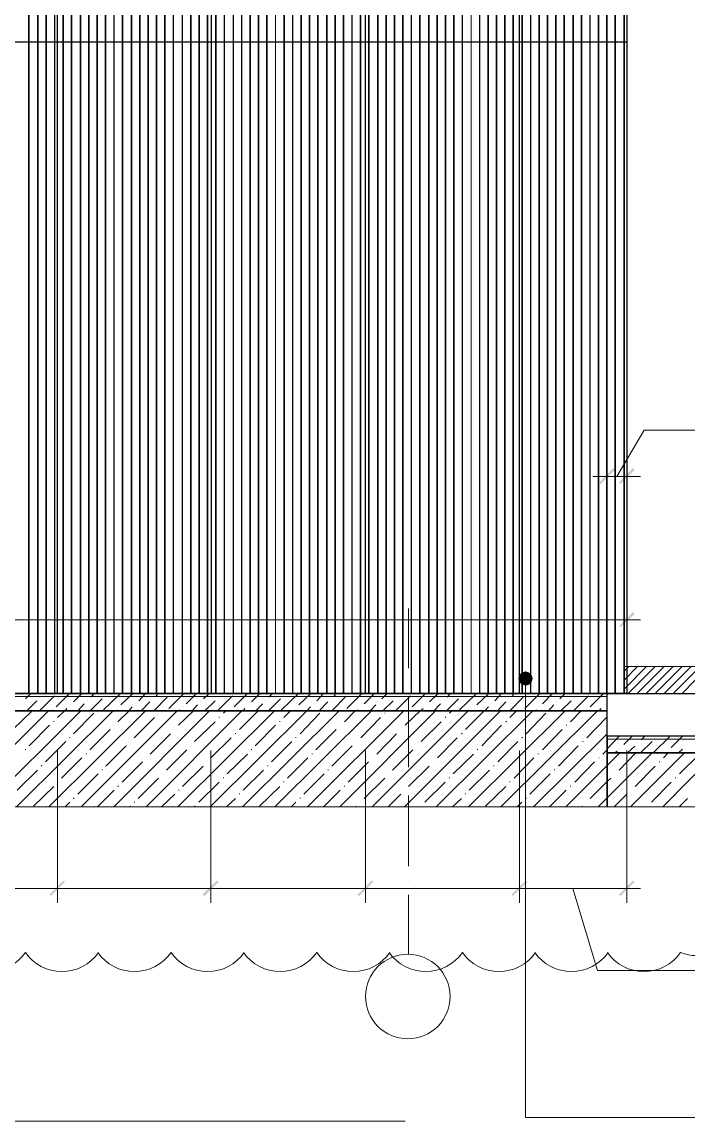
# Model space of a CAD drawing. Header units: millimetres. Extents: x -356862 to 418287, y 0 to 839748.
# Drawn here: x 380157 to 382563, y 758735 to 762703 of the extents above; entities that cross this region are included whole.
import ezdxf

# ---------------------------------------------------------------- set-up
doc = ezdxf.new("R2010")
doc.units = ezdxf.units.MM
doc.layers.add('PDF _Геометрия', color=7, linetype='Continuous', true_color=0xbababa)
doc.layers.add('PDF _Сплошная заливка', color=7, linetype='Continuous', true_color=0xf50000)

msp = doc.modelspace()

# ---------------------------------------------------------------- linework, layer by layer
at = {"layer": 'PDF _Геометрия', "color": 150, "lineweight": 30, "true_color": 0x0080ff}
msp.add_lwpolyline([(382341.8742, 764249.0532), (382341.8742, 760278.5377), (375448.6783, 760278.5377), (375448.6783, 764249.0532)], close=True, dxfattribs=at)
at = {"layer": 'PDF _Геометрия', "color": 254, "lineweight": 5, "true_color": 0xdcdcdc}
for points in [[(380181.2556, 760278.5377), (380181.2556, 764249.0532)], [(380215.8948, 760278.5377), (380215.8948, 764249.0532)], [(380246.2041, 760278.5377), (380246.2041, 764249.0532)], [(380276.5134, 760278.5377), (380276.5134, 764249.0532)], [(380304.6577, 760278.5377), (380304.6577, 764249.0532)], [(380334.967, 760278.5377), (380334.967, 764249.0532)], [(380369.6062, 760278.5377), (380369.6062, 764249.0532)], [(380399.9154, 760278.5377), (380399.9154, 764249.0532)], [(380430.2247, 760278.5377), (380430.2247, 764249.0532)], [(380458.369, 760278.5377), (380458.369, 764249.0532)], [(380488.6783, 760278.5377), (380488.6783, 764249.0532)], [(380518.9876, 760278.5377), (380518.9876, 764249.0532)], [(380553.6268, 760278.5377), (380553.6268, 764249.0532)], [(380583.9361, 760278.5377), (380583.9361, 764249.0532)], [(380614.2453, 760278.5377), (380614.2453, 764249.0532)], [(380642.3897, 760278.5377), (380642.3897, 764249.0532)], [(380672.6989, 760278.5377), (380672.6989, 764249.0532)], [(380703.0082, 760278.5377), (380703.0082, 764249.0532)], [(380737.6474, 760278.5377), (380737.6474, 764249.0532)], [(380767.9567, 760278.5377), (380767.9567, 764249.0532)], [(380798.266, 760278.5377), (380798.266, 764249.0532)], [(380826.4103, 760278.5377), (380826.4103, 764249.0532)], [(380856.7196, 760278.5377), (380856.7196, 764249.0532)], [(380887.0288, 760278.5377), (380887.0288, 764249.0532)], [(380921.668, 760278.5377), (380921.668, 764249.0532)], [(380951.9773, 760278.5377), (380951.9773, 764249.0532)], [(380982.2866, 760278.5377), (380982.2866, 764249.0532)], [(381010.4309, 760278.5377), (381010.4309, 764249.0532)], [(381040.7402, 760278.5377), (381040.7402, 764249.0532)], [(381073.2144, 760278.5377), (381073.2144, 764249.0532)], [(381105.6886, 760278.5377), (381105.6886, 764249.0532)], [(381135.9979, 760278.5377), (381135.9979, 764249.0532)], [(381164.1422, 760278.5377), (381164.1422, 764249.0532)], [(381194.4515, 760278.5377), (381194.4515, 764249.0532)], [(381224.7608, 760278.5377), (381224.7608, 764249.0532)], [(381259.4, 760278.5377), (381259.4, 764249.0532)], [(381289.7093, 760278.5377), (381289.7093, 764249.0532)], [(381320.0185, 760278.5377), (381320.0185, 764249.0532)], [(381348.1629, 760278.5377), (381348.1629, 764249.0532)], [(381378.4721, 760278.5377), (381378.4721, 764249.0532)], [(381408.7814, 760278.5377), (381408.7814, 764249.0532)], [(381443.4206, 760278.5377), (381443.4206, 764249.0532)], [(381473.7299, 760278.5377), (381473.7299, 764249.0532)], [(381504.0391, 760278.5377), (381504.0391, 764249.0532)], [(381532.1835, 760278.5377), (381532.1835, 764249.0532)], [(381562.4928, 760278.5377), (381562.4928, 764249.0532)], [(381592.802, 760278.5377), (381592.802, 764249.0532)], [(381627.4412, 760278.5377), (381627.4412, 764249.0532)], [(381657.7505, 760278.5377), (381657.7505, 764249.0532)], [(381688.0598, 760278.5377), (381688.0598, 764249.0532)], [(381716.2041, 760278.5377), (381716.2041, 764249.0532)], [(381746.5134, 760278.5377), (381746.5134, 764249.0532)], [(381778.9876, 760278.5377), (381778.9876, 764249.0532)], [(381811.4618, 760278.5377), (381811.4618, 764249.0532)], [(381841.7711, 760278.5377), (381841.7711, 764249.0532)], [(381869.9154, 760278.5377), (381869.9154, 764249.0532)], [(381900.2247, 760278.5377), (381900.2247, 764249.0532)], [(381930.534, 760278.5377), (381930.534, 764249.0532)], [(381965.1732, 760278.5377), (381965.1732, 764249.0532)], [(381995.4824, 760278.5377), (381995.4824, 764249.0532)], [(382025.7917, 760278.5377), (382025.7917, 764249.0532)], [(382053.9361, 760278.5377), (382053.9361, 764249.0532)], [(382084.2453, 760278.5377), (382084.2453, 764249.0532)], [(382114.5546, 760278.5377), (382114.5546, 764249.0532)], [(382149.1938, 760278.5377), (382149.1938, 764249.0532)], [(382179.5031, 760278.5377), (382179.5031, 764249.0532)], [(382209.8123, 760278.5377), (382209.8123, 764249.0532)], [(382237.9567, 760278.5377), (382237.9567, 764249.0532)], [(382268.266, 760278.5377), (382268.266, 764249.0532)], [(382298.5752, 760278.5377), (382298.5752, 764249.0532)], [(382333.2144, 760278.5377), (382333.2144, 764249.0532)]]:
    msp.add_lwpolyline(points, dxfattribs=at)
for points in [[(380183.4206, 764249.0532), (380183.4206, 760278.5377)], [(380213.7299, 764249.0532), (380213.7299, 760278.5377)], [(380244.0391, 764249.0532), (380244.0391, 760278.5377)], [(380274.3484, 764249.0532), (380274.3484, 760278.5377)], [(380306.8227, 764249.0532), (380306.8227, 760278.5377)], [(380337.1319, 764249.0532), (380337.1319, 760278.5377)], [(380367.4412, 764249.0532), (380367.4412, 760278.5377)], [(380397.7505, 764249.0532), (380397.7505, 760278.5377)], [(380428.0598, 764249.0532), (380428.0598, 760278.5377)], [(380460.534, 764249.0532), (380460.534, 760278.5377)], [(380490.8433, 764249.0532), (380490.8433, 760278.5377)], [(380521.1526, 764249.0532), (380521.1526, 760278.5377)], [(380551.4618, 764249.0532), (380551.4618, 760278.5377)], [(380581.7711, 764249.0532), (380581.7711, 760278.5377)], [(380612.0804, 764249.0532), (380612.0804, 760278.5377)], [(380644.5546, 764249.0532), (380644.5546, 760278.5377)], [(380674.8639, 764249.0532), (380674.8639, 760278.5377)], [(380705.1732, 764249.0532), (380705.1732, 760278.5377)], [(380735.4824, 764249.0532), (380735.4824, 760278.5377)], [(380765.7917, 764249.0532), (380765.7917, 760278.5377)], [(380796.101, 764249.0532), (380796.101, 760278.5377)], [(380828.5752, 764249.0532), (380828.5752, 760278.5377)], [(380858.8845, 764249.0532), (380858.8845, 760278.5377)], [(380889.1938, 764249.0532), (380889.1938, 760278.5377)], [(380919.5031, 764249.0532), (380919.5031, 760278.5377)], [(380949.8123, 764249.0532), (380949.8123, 760278.5377)], [(380980.1216, 764249.0532), (380980.1216, 760278.5377)], [(381012.5959, 764249.0532), (381012.5959, 760278.5377)], [(381042.9051, 764249.0532), (381042.9051, 760278.5377)], [(381073.2144, 764249.0532), (381073.2144, 760278.5377)], [(381103.5237, 764249.0532), (381103.5237, 760278.5377)], [(381133.833, 764249.0532), (381133.833, 760278.5377)], [(381166.3072, 764249.0532), (381166.3072, 760278.5377)], [(381196.6165, 764249.0532), (381196.6165, 760278.5377)], [(381226.9257, 764249.0532), (381226.9257, 760278.5377)], [(381257.235, 764249.0532), (381257.235, 760278.5377)], [(381287.5443, 764249.0532), (381287.5443, 760278.5377)], [(381317.8536, 764249.0532), (381317.8536, 760278.5377)], [(381350.3278, 764249.0532), (381350.3278, 760278.5377)], [(381380.6371, 764249.0532), (381380.6371, 760278.5377)], [(381410.9464, 764249.0532), (381410.9464, 760278.5377)], [(381441.2556, 764249.0532), (381441.2556, 760278.5377)], [(381471.5649, 764249.0532), (381471.5649, 760278.5377)], [(381501.8742, 764249.0532), (381501.8742, 760278.5377)], [(381534.3484, 764249.0532), (381534.3484, 760278.5377)], [(381564.6577, 764249.0532), (381564.6577, 760278.5377)], [(381594.967, 764249.0532), (381594.967, 760278.5377)], [(381625.2763, 764249.0532), (381625.2763, 760278.5377)], [(381655.5855, 764249.0532), (381655.5855, 760278.5377)], [(381685.8948, 764249.0532), (381685.8948, 760278.5377)], [(381718.369, 764249.0532), (381718.369, 760278.5377)], [(381748.6783, 764249.0532), (381748.6783, 760278.5377)], [(381778.9876, 764249.0532), (381778.9876, 760278.5377)], [(381809.2969, 764249.0532), (381809.2969, 760278.5377)], [(381839.6062, 764249.0532), (381839.6062, 760278.5377)], [(381872.0804, 764249.0532), (381872.0804, 760278.5377)], [(381902.3897, 764249.0532), (381902.3897, 760278.5377)], [(381932.6989, 764249.0532), (381932.6989, 760278.5377)], [(381963.0082, 764249.0532), (381963.0082, 760278.5377)], [(381993.3175, 764249.0532), (381993.3175, 760278.5377)], [(382023.6268, 764249.0532), (382023.6268, 760278.5377)], [(382056.101, 764249.0532), (382056.101, 760278.5377)], [(382086.4103, 764249.0532), (382086.4103, 760278.5377)], [(382116.7196, 764249.0532), (382116.7196, 760278.5377)], [(382147.0288, 764249.0532), (382147.0288, 760278.5377)], [(382177.3381, 764249.0532), (382177.3381, 760278.5377)], [(382207.6474, 764249.0532), (382207.6474, 760278.5377)], [(382240.1216, 764249.0532), (382240.1216, 760278.5377)], [(382270.4309, 764249.0532), (382270.4309, 760278.5377)], [(382300.7402, 764249.0532), (382300.7402, 760278.5377)], [(382331.0495, 764249.0532), (382331.0495, 760278.5377)]]:
    msp.add_lwpolyline(points, close=True, dxfattribs=at)
at = {"layer": 'PDF _Геометрия', "color": 150, "lineweight": 30, "true_color": 0x0080ff}
for points in [[(380285.1732, 760278.5377), (380285.1732, 764249.0532)], [(380841.5649, 760278.5377), (380841.5649, 764249.0532)], [(381397.9567, 760278.5377), (381397.9567, 764249.0532)], [(381954.3484, 760278.5377), (381954.3484, 764249.0532)], [(379271.9773, 762631.8367), (382341.8742, 762631.8367)], [(378895.2763, 760278.5377), (382341.8742, 760278.5377)]]:
    msp.add_lwpolyline(points, dxfattribs=at)
at = {"layer": 'PDF _Геометрия', "color": 7, "lineweight": 9}
for points in [[(382270.4309, 763489.1563), (382270.4309, 763655.8573), (386002.802, 763655.8573), (386002.802, 760278.5377), (382270.4309, 760278.5377), (382270.4309, 760443.0738)], [(382270.4309, 762393.6924), (382270.4309, 762636.1666)], [(382270.4309, 762027.8161), (382270.4309, 762270.2903)], [(382270.4309, 761661.9398), (382270.4309, 761906.579)], [(382270.4309, 761296.0635), (382270.4309, 761540.7027)], [(382270.4309, 760930.1872), (382270.4309, 761174.8264)], [(382270.4309, 760566.4759), (382270.4309, 760808.9501)], [(381553.833, 760369.4656), (381553.833, 760585.9604)], [(381553.833, 760319.6718), (381553.833, 760319.6718)], [(372963.3175, 760278.5377), (381553.833, 760278.5377), (382270.4309, 760278.5377), (386002.802, 760278.5377), (386513.7299, 760278.5377), (386002.802, 760278.5377), (386513.7299, 760278.5377), (386002.802, 760278.5377), (386258.266, 760278.5377), (386002.802, 760278.5377), (386496.4103, 760278.5377), (386002.802, 760278.5377), (386496.4103, 760278.5377), (386002.802, 760278.5377), (382627.6474, 760278.5377), (382270.4309, 760278.5377), (381553.833, 760278.5377), (380943.3175, 760278.5377), (380735.4824, 760278.5377), (375520.1216, 760278.5377)], [(382270.4309, 760278.5377), (381553.833, 760278.5377), (382270.4309, 760278.5377)], [(381553.833, 760012.2491), (381553.833, 760267.713)], [(381553.833, 759960.2903), (381553.833, 759960.2903)], [(381553.833, 759655.0326), (381553.833, 759910.4965)], [(381553.833, 759603.0738), (381553.833, 759603.0738)], [(381553.833, 759336.7852), (381553.833, 759551.1151)]]:
    msp.add_lwpolyline(points, dxfattribs=at)
at = {"layer": 'PDF _Геометрия', "color": 251, "lineweight": 20, "true_color": 0x545454}
for points in [[(377407.9567, 761716.0635), (377407.9567, 761690.0841), (377403.6268, 758734.9295), (377498.8845, 758734.9295), (381540.8433, 758734.9295)], [(381975.9979, 760306.6821), (381975.9979, 760280.7027), (381975.9979, 758747.9192), (382071.2556, 758747.9192), (386143.5237, 758747.9192)]]:
    msp.add_lwpolyline(points, dxfattribs=at)
at = {"layer": 'PDF _Геометрия', "color": 7, "lineweight": 18}
for points in [[(382305.0701, 761062.2491), (382404.6577, 761228.9501), (382729.4, 761228.9501)], [(382270.4309, 760780.8058), (382270.4309, 761114.2078)], [(382341.8742, 760425.7542), (382341.8742, 761114.2078)], [(382218.4721, 761062.2491), (382391.668, 761062.2491)], [(382341.8742, 760328.3315), (382341.8742, 760594.6202)], [(378843.3175, 760544.8264), (382391.668, 760544.8264)], [(382341.8742, 760072.8676), (382341.8742, 759522.9707)], [(379676.8227, 759574.9295), (380334.967, 759574.9295)], [(380233.2144, 759574.9295), (380889.1938, 759574.9295)], [(380787.4412, 759574.9295), (381447.7505, 759574.9295)], [(381345.9979, 759574.9295), (382004.1422, 759574.9295)], [(381902.3897, 759574.9295), (382391.668, 759574.9295)], [(382147.0288, 759574.9295), (382235.7917, 759278.3315), (382686.101, 759278.3315)]]:
    msp.add_lwpolyline(points, dxfattribs=at)
at = {"layer": 'PDF _Геометрия', "color": 84, "lineweight": 20, "true_color": 0x269900}
for points in [[(382333.2144, 760360.8058), (382348.369, 760375.9604)], [(382333.2144, 760328.3315), (382380.8433, 760375.9604)], [(382333.2144, 760295.8573), (382413.3175, 760375.9604)], [(382346.2041, 760278.5377), (382443.6268, 760375.9604)], [(382378.6783, 760278.5377), (382476.101, 760375.9604)], [(382411.1526, 760278.5377), (382508.5752, 760375.9604)], [(382443.6268, 760278.5377), (382541.0495, 760375.9604)], [(382476.101, 760278.5377), (382573.5237, 760375.9604)], [(382508.5752, 760278.5377), (382605.9979, 760375.9604)], [(382541.0495, 760278.5377), (382636.3072, 760375.9604)]]:
    msp.add_lwpolyline(points, dxfattribs=at)
msp.add_lwpolyline([(382333.2144, 760278.5377), (383138.5752, 760278.5377), (383138.5752, 760375.9604), (382333.2144, 760375.9604)], close=True, dxfattribs=at)
at = {"layer": 'PDF _Геометрия', "color": 7, "lineweight": 30}
for points in [[(372502.1835, 760278.5377), (387005.1732, 760278.5377), (386310.2247, 760278.5377), (386310.2247, 760196.2697), (387005.1732, 760196.2697), (386258.266, 760196.2697), (386258.266, 759951.6305)], [(386002.802, 760124.8264), (382270.4309, 760124.8264), (382270.4309, 760064.2078), (386258.266, 760064.2078), (382270.4309, 760064.2078), (382270.4309, 759869.3625), (382270.4309, 760215.7542), (374496.101, 760215.7542), (374496.101, 759869.3625), (374496.101, 760064.2078), (372502.1835, 760064.2078), (372502.1835, 759869.3625)]]:
    msp.add_lwpolyline(points, dxfattribs=at)
msp.add_lwpolyline([(382270.4309, 760278.5377), (374496.101, 760278.5377), (374496.101, 760215.7542), (382270.4309, 760215.7542)], close=True, dxfattribs=at)
at = {"layer": 'PDF _Геометрия', "color": 7, "lineweight": 9}
for points in [[(374496.101, 760278.5377), (382270.4309, 760278.5377), (382270.4309, 760267.713), (374496.101, 760267.713)], [(387005.1732, 760278.5377), (386513.7299, 760278.5377), (386002.802, 760278.5377), (381911.0495, 760278.5377), (381655.5855, 760278.5377), (382116.7196, 760278.5377), (381365.4824, 760278.5377), (382116.7196, 760278.5377), (386002.802, 760278.5377), (386513.7299, 760278.5377), (386442.2866, 760278.5377), (387005.1732, 760278.5377), (386513.7299, 760278.5377), (386002.802, 760278.5377), (386513.7299, 760278.5377), (386496.4103, 760278.5377), (386513.7299, 760278.5377), (386496.4103, 760278.5377), (386513.7299, 760278.5377)]]:
    msp.add_lwpolyline(points, close=True, dxfattribs=at)
at = {"layer": 'PDF _Геометрия', "lineweight": 9}
for points in [[(380170.4309, 760259.0532), (380189.9154, 760278.5377)], [(380220.2247, 760215.7542), (380274.3484, 760269.8779)], [(380222.3897, 760265.548), (380222.3897, 760265.548)], [(380233.2144, 760276.3728), (380235.3794, 760278.5377)], [(380280.8433, 760230.9089), (380328.4721, 760278.5377)], [(380343.6268, 760248.2285), (380373.9361, 760278.5377)], [(380404.2453, 760215.7542), (380447.5443, 760259.0532)], [(380406.4103, 760265.548), (380419.4, 760278.5377)], [(380451.8742, 760220.0841), (380510.3278, 760276.3728)], [(380458.369, 760269.8779), (380458.369, 760269.8779)], [(380514.6577, 760237.4037), (380557.9567, 760278.5377)], [(380579.6062, 760252.5584), (380603.4206, 760278.5377)], [(380629.4, 760259.0532), (380629.4, 760259.0532)], [(380633.7299, 760215.7542), (380681.3587, 760265.548)], [(380642.3897, 760269.8779), (380648.8845, 760278.5377)], [(380687.8536, 760224.414), (380741.9773, 760278.5377)], [(380694.3484, 760276.3728), (380694.3484, 760276.3728)], [(380750.6371, 760241.7336), (380787.4412, 760278.5377)], [(380813.4206, 760259.0532), (380832.9051, 760278.5377)], [(380863.2144, 760215.7542), (380917.3381, 760269.8779)], [(380865.3794, 760265.548), (380865.3794, 760265.548)], [(380876.2041, 760276.3728), (380878.369, 760278.5377)], [(380923.833, 760230.9089), (380971.4618, 760278.5377)], [(380986.6165, 760248.2285), (381016.9257, 760278.5377)], [(381047.235, 760215.7542), (381090.534, 760259.0532)], [(381049.4, 760265.548), (381062.3897, 760278.5377)], [(381094.8639, 760220.0841), (381153.3175, 760276.3728)], [(381101.3587, 760269.8779), (381101.3587, 760269.8779)], [(381157.6474, 760237.4037), (381200.9464, 760278.5377)], [(381222.5959, 760252.5584), (381246.4103, 760278.5377)], [(381272.3897, 760259.0532), (381272.3897, 760259.0532)], [(381276.7196, 760215.7542), (381324.3484, 760265.548)], [(381285.3794, 760269.8779), (381291.8742, 760278.5377)], [(381330.8433, 760224.414), (381384.967, 760278.5377)], [(381337.3381, 760276.3728), (381337.3381, 760276.3728)], [(381393.6268, 760241.7336), (381430.4309, 760278.5377)], [(381456.4103, 760259.0532), (381475.8948, 760278.5377)], [(381506.2041, 760215.7542), (381560.3278, 760269.8779)], [(381508.369, 760265.548), (381508.369, 760265.548)], [(381519.1938, 760276.3728), (381521.3587, 760278.5377)], [(381566.8227, 760230.9089), (381614.4515, 760278.5377)], [(381629.6062, 760248.2285), (381659.9154, 760278.5377)], [(381690.2247, 760215.7542), (381733.5237, 760259.0532)], [(381692.3897, 760265.548), (381705.3794, 760278.5377)], [(381737.8536, 760220.0841), (381796.3072, 760276.3728)], [(381744.3484, 760269.8779), (381744.3484, 760269.8779)], [(381800.6371, 760237.4037), (381843.9361, 760278.5377)], [(381865.5855, 760252.5584), (381889.4, 760278.5377)], [(381915.3794, 760259.0532), (381915.3794, 760259.0532)], [(381919.7093, 760215.7542), (381967.3381, 760265.548)], [(381928.369, 760269.8779), (381934.8639, 760278.5377)], [(381973.833, 760224.414), (382027.9567, 760278.5377)], [(381980.3278, 760276.3728), (381980.3278, 760276.3728)], [(382036.6165, 760241.7336), (382073.4206, 760278.5377)], [(382099.4, 760259.0532), (382118.8845, 760278.5377)], [(382149.1938, 760215.7542), (382203.3175, 760269.8779)], [(382151.3587, 760265.548), (382151.3587, 760265.548)], [(382162.1835, 760276.3728), (382164.3484, 760278.5377)], [(382209.8123, 760230.9089), (382257.4412, 760278.5377)], [(380159.6062, 760248.2285), (380159.6062, 760248.2285)], [(380174.7608, 760215.7542), (380211.5649, 760252.5584)], [(380267.8536, 760220.0841), (380267.8536, 760220.0841)], [(380313.3175, 760215.7542), (380319.8123, 760224.414)], [(380332.802, 760237.4037), (380332.802, 760237.4037)], [(380358.7814, 760215.7542), (380382.5959, 760241.7336)], [(380395.5855, 760252.5584), (380395.5855, 760252.5584)], [(380503.833, 760224.414), (380503.833, 760224.414)], [(380542.802, 760215.7542), (380555.7917, 760230.9089)], [(380566.6165, 760241.7336), (380566.6165, 760241.7336)], [(380588.266, 760215.7542), (380618.5752, 760248.2285)], [(380724.6577, 760215.7542), (380728.9876, 760220.0841)], [(380739.8123, 760230.9089), (380739.8123, 760230.9089)], [(380772.2866, 760215.7542), (380791.7711, 760237.4037)], [(380802.5959, 760248.2285), (380802.5959, 760248.2285)], [(380817.7505, 760215.7542), (380854.5546, 760252.5584)], [(380910.8433, 760220.0841), (380910.8433, 760220.0841)], [(380956.3072, 760215.7542), (380962.802, 760224.414)], [(380975.7917, 760237.4037), (380975.7917, 760237.4037)], [(381001.7711, 760215.7542), (381025.5855, 760241.7336)], [(381038.5752, 760252.5584), (381038.5752, 760252.5584)], [(381146.8227, 760224.414), (381146.8227, 760224.414)], [(381185.7917, 760215.7542), (381198.7814, 760230.9089)], [(381209.6062, 760241.7336), (381209.6062, 760241.7336)], [(381231.2556, 760215.7542), (381261.5649, 760248.2285)], [(381367.6474, 760215.7542), (381371.9773, 760220.0841)], [(381382.802, 760230.9089), (381382.802, 760230.9089)], [(381415.2763, 760215.7542), (381434.7608, 760237.4037)], [(381445.5855, 760248.2285), (381445.5855, 760248.2285)], [(381460.7402, 760215.7542), (381497.5443, 760252.5584)], [(381553.833, 760220.0841), (381553.833, 760220.0841)], [(381597.1319, 760215.7542), (381605.7917, 760224.414)], [(381618.7814, 760237.4037), (381618.7814, 760237.4037)], [(381644.7608, 760215.7542), (381668.5752, 760241.7336)], [(381681.5649, 760252.5584), (381681.5649, 760252.5584)], [(381789.8123, 760224.414), (381789.8123, 760224.414)], [(381828.7814, 760215.7542), (381841.7711, 760230.9089)], [(381852.5959, 760241.7336), (381852.5959, 760241.7336)], [(381874.2453, 760215.7542), (381904.5546, 760248.2285)], [(382010.6371, 760215.7542), (382014.967, 760220.0841)], [(382025.7917, 760230.9089), (382025.7917, 760230.9089)], [(382058.266, 760215.7542), (382077.7505, 760237.4037)], [(382088.5752, 760248.2285), (382088.5752, 760248.2285)], [(382103.7299, 760215.7542), (382140.534, 760252.5584)], [(382196.8227, 760220.0841), (382196.8227, 760220.0841)], [(382240.1216, 760215.7542), (382248.7814, 760224.414)], [(382261.7711, 760237.4037), (382261.7711, 760237.4037)], [(382270.4309, 760079.3625), (382313.7299, 760124.8264)], [(382309.4, 760098.847), (382309.4, 760098.847)], [(382331.0495, 760094.5171), (382361.3587, 760124.8264)], [(382380.8433, 760101.012), (382380.8433, 760101.012)], [(382391.668, 760064.2078), (382432.802, 760105.3419)], [(382393.833, 760111.8367), (382406.8227, 760124.8264)], [(382439.2969, 760066.3728), (382495.5855, 760122.6614)], [(382445.7917, 760118.3315), (382445.7917, 760118.3315)], [(382502.0804, 760083.6924), (382543.2144, 760124.8264)], [(382532.3897, 760120.4965), (382532.3897, 760120.4965)], [(382543.2144, 760105.3419), (382543.2144, 760105.3419)], [(382298.5752, 760064.2078), (382307.235, 760070.7027)], [(382313.7299, 760075.0326), (382313.7299, 760075.0326)], [(382318.0598, 760083.6924), (382318.0598, 760083.6924)], [(382344.0391, 760064.2078), (382370.0185, 760088.0223)], [(382432.802, 760081.5274), (382432.802, 760081.5274)], [(382447.9567, 760092.3522), (382447.9567, 760092.3522)], [(382478.266, 760096.6821), (382478.266, 760096.6821)], [(382491.2556, 760070.7027), (382491.2556, 760070.7027)], [(382528.0598, 760064.2078), (382543.2144, 760077.1975)], [(382554.0391, 760088.0223), (382554.0391, 760088.0223)]]:
    msp.add_lwpolyline(points, dxfattribs=at)
at = {"layer": 'PDF _Геометрия', "color": 19, "lineweight": 5, "true_color": 0x442a22}
msp.add_lwpolyline([(386002.802, 760278.5377), (382270.4309, 760278.5377), (382270.4309, 760124.8264), (386002.802, 760124.8264)], close=True, dxfattribs=at)
at = {"layer": 'PDF _Геометрия', "color": 8, "lineweight": 9, "true_color": 0x808080}
for points in [[(379904.1422, 759869.3625), (380252.6989, 760215.7542)], [(380021.0495, 759869.3625), (380369.6062, 760215.7542)], [(380124.967, 760148.6408), (380194.2453, 760215.7542)], [(380137.9567, 759869.3625), (380486.5134, 760215.7542)], [(380254.8639, 759869.3625), (380603.4206, 760215.7542)], [(380272.1835, 760176.7852), (380272.1835, 760178.9501)], [(380285.1732, 760191.9398), (380311.1526, 760215.7542)], [(380343.6268, 760133.4862), (380417.235, 760207.0944)], [(380371.7711, 759869.3625), (380718.1629, 760215.7542)], [(380488.6783, 759869.3625), (380835.0701, 760215.7542)], [(380503.833, 760176.7852), (380544.967, 760215.7542)], [(380562.2866, 760118.3315), (380635.8948, 760191.9398)], [(380605.5855, 759869.3625), (380951.9773, 760215.7542)], [(380651.0495, 760207.0944), (380651.0495, 760207.0944)], [(380720.3278, 759869.3625), (381068.8845, 760215.7542)], [(380722.4928, 760163.7955), (380776.6165, 760215.7542)], [(380837.235, 759869.3625), (381185.7917, 760215.7542)], [(380869.7093, 760191.9398), (380869.7093, 760194.1047)], [(380884.8639, 760207.0944), (380893.5237, 760215.7542)], [(380943.3175, 760148.6408), (381010.4309, 760215.7542)], [(380954.1422, 759869.3625), (381302.6989, 760215.7542)], [(381071.0495, 759869.3625), (381419.6062, 760215.7542)], [(381088.369, 760176.7852), (381088.369, 760178.9501)], [(381103.5237, 760191.9398), (381127.3381, 760215.7542)], [(381161.9773, 760133.4862), (381233.4206, 760207.0944)], [(381187.9567, 759869.3625), (381536.5134, 760215.7542)], [(381304.8639, 759869.3625), (381651.2556, 760215.7542)], [(381322.1835, 760176.7852), (381361.1526, 760215.7542)], [(381380.6371, 760118.3315), (381452.0804, 760191.9398)], [(381421.7711, 759869.3625), (381768.1629, 760215.7542)], [(381467.235, 760207.0944), (381469.4, 760207.0944)], [(381538.6783, 759869.3625), (381885.0701, 760215.7542)], [(381540.8433, 760163.7955), (381594.967, 760215.7542)], [(381653.4206, 759869.3625), (382001.9773, 760215.7542)], [(381685.8948, 760191.9398), (381688.0598, 760194.1047)], [(381701.0495, 760207.0944), (381709.7093, 760215.7542)], [(381759.5031, 760148.6408), (381826.6165, 760215.7542)], [(381770.3278, 759869.3625), (382118.8845, 760215.7542)], [(381887.235, 759869.3625), (382235.7917, 760215.7542)], [(381904.5546, 760176.7852), (381906.7196, 760178.9501)], [(381919.7093, 760191.9398), (381943.5237, 760215.7542)], [(381978.1629, 760133.4862), (382049.6062, 760207.0944)], [(382138.369, 760176.7852), (382177.3381, 760215.7542)], [(382196.8227, 760118.3315), (382268.266, 760191.9398)], [(380183.4206, 760090.1872), (380257.0288, 760163.7955)], [(380402.0804, 760075.0326), (380475.6886, 760148.6408)], [(380490.8433, 760163.7955), (380490.8433, 760163.7955)], [(380709.5031, 760148.6408), (380709.5031, 760148.6408)], [(380780.9464, 760105.3419), (380854.5546, 760176.7852)], [(380999.6062, 760090.1872), (381073.2144, 760163.7955)], [(381218.266, 760075.0326), (381291.8742, 760148.6408)], [(381307.0288, 760163.7955), (381307.0288, 760163.7955)], [(381525.6886, 760148.6408), (381525.6886, 760148.6408)], [(381599.2969, 760105.3419), (381670.7402, 760176.7852)], [(381817.9567, 760090.1872), (381889.4, 760163.7955)], [(382036.6165, 760075.0326), (382108.0598, 760148.6408)], [(382123.2144, 760163.7955), (382125.3794, 760163.7955)], [(380241.8742, 760031.7336), (380315.4824, 760105.3419)], [(380330.6371, 760118.3315), (380330.6371, 760120.4965)], [(380549.2969, 760105.3419), (380549.2969, 760105.3419)], [(380620.7402, 760059.8779), (380694.3484, 760133.4862)], [(380839.4, 760046.8882), (380913.0082, 760118.3315)], [(380928.1629, 760133.4862), (380928.1629, 760135.6511)], [(381058.0598, 760031.7336), (381131.668, 760105.3419)], [(381146.8227, 760118.3315), (381146.8227, 760120.4965)], [(381365.4824, 760105.3419), (381365.4824, 760105.3419)], [(381439.0907, 760059.8779), (381510.534, 760133.4862)], [(381657.7505, 760046.8882), (381729.1938, 760118.3315)], [(381744.3484, 760133.4862), (381746.5134, 760135.6511)], [(381876.4103, 760031.7336), (381947.8536, 760105.3419)], [(381963.0082, 760118.3315), (381965.1732, 760120.4965)], [(382004.1422, 759869.3625), (382270.4309, 760133.4862)], [(382181.668, 760105.3419), (382183.833, 760105.3419)], [(380170.4309, 760075.0326), (380170.4309, 760077.1975)], [(380389.0907, 760059.8779), (380389.0907, 760062.0429)], [(380460.534, 760016.579), (380534.1422, 760090.1872)], [(380679.1938, 760001.4243), (380752.802, 760075.0326)], [(380767.9567, 760090.1872), (380767.9567, 760090.1872)], [(380897.8536, 759988.4346), (380971.4618, 760059.8779)], [(380986.6165, 760075.0326), (380986.6165, 760077.1975)], [(381205.2763, 760059.8779), (381205.2763, 760062.0429)], [(381276.7196, 760016.579), (381350.3278, 760090.1872)], [(381495.3794, 760001.4243), (381568.9876, 760075.0326)], [(381584.1422, 760090.1872), (381584.1422, 760090.1872)], [(381714.0391, 759988.4346), (381787.6474, 760059.8779)], [(381802.802, 760075.0326), (381802.802, 760077.1975)], [(382021.4618, 760059.8779), (382021.4618, 760062.0429)], [(382095.0701, 760016.579), (382166.5134, 760090.1872)], [(382121.0495, 759869.3625), (382270.4309, 760018.7439), (382315.8948, 760064.2078)], [(382237.9567, 759869.3625), (382270.4309, 759901.8367), (382432.802, 760064.2078)], [(382255.2763, 760059.8779), (382270.4309, 760075.0326)], [(382313.7299, 760001.4243), (382374.3484, 760064.2078)], [(382354.8639, 759869.3625), (382549.7093, 760064.2078)], [(382471.7711, 759869.3625), (382664.4515, 760064.2078)], [(382473.9361, 760046.8882), (382491.2556, 760064.2078)], [(382532.3897, 759988.4346), (382603.833, 760059.8779)], [(380226.7196, 760016.579), (380228.8845, 760018.7439)], [(380300.3278, 759973.28), (380373.9361, 760046.8882)], [(380518.9876, 759958.1254), (380592.5959, 760031.7336)], [(380607.7505, 760046.8882), (380607.7505, 760046.8882)], [(380826.4103, 760031.7336), (380826.4103, 760031.7336)], [(381045.0701, 760016.579), (381045.0701, 760018.7439)], [(381116.5134, 759973.28), (381190.1216, 760046.8882)], [(381335.1732, 759958.1254), (381408.7814, 760031.7336)], [(381423.9361, 760046.8882), (381423.9361, 760046.8882)], [(381642.5959, 760031.7336), (381642.5959, 760031.7336)], [(381861.2556, 760016.579), (381861.2556, 760018.7439)], [(381934.8639, 759973.28), (382006.3072, 760046.8882)], [(382153.5237, 759958.1254), (382224.967, 760031.7336)], [(382240.1216, 760046.8882), (382242.2866, 760046.8882)], [(382458.7814, 760031.7336), (382460.9464, 760031.7336)], [(380140.1216, 759929.981), (380213.7299, 760001.4243)], [(380358.7814, 759914.8264), (380432.3897, 759988.4346)], [(380447.5443, 760001.4243), (380447.5443, 760003.5893)], [(380666.2041, 759988.4346), (380666.2041, 759988.4346)], [(380737.6474, 759942.9707), (380811.2556, 760016.579)], [(380956.3072, 759929.981), (381029.9154, 760001.4243)], [(381174.967, 759914.8264), (381248.5752, 759988.4346)], [(381263.7299, 760001.4243), (381263.7299, 760003.5893)], [(381482.3897, 759988.4346), (381482.3897, 759988.4346)], [(381553.833, 759942.9707), (381627.4412, 760016.579)], [(381772.4928, 759929.981), (381846.101, 760001.4243)], [(381991.1526, 759914.8264), (382064.7608, 759988.4346)], [(382079.9154, 760001.4243), (382079.9154, 760003.5893)], [(382298.5752, 759988.4346), (382298.5752, 759988.4346)], [(382372.1835, 759942.9707), (382443.6268, 760016.579)], [(380198.5752, 759871.5274), (380272.1835, 759942.9707)], [(380285.1732, 759958.1254), (380287.3381, 759960.2903)], [(380503.833, 759942.9707), (380505.9979, 759945.1357)], [(380577.4412, 759899.6718), (380651.0495, 759973.28)], [(380796.101, 759886.6821), (380869.7093, 759958.1254)], [(380884.8639, 759973.28), (380884.8639, 759975.445)], [(381014.7608, 759871.5274), (381088.369, 759942.9707)], [(381103.5237, 759958.1254), (381103.5237, 759960.2903)], [(381322.1835, 759942.9707), (381322.1835, 759945.1357)], [(381393.6268, 759899.6718), (381467.235, 759973.28)], [(381612.2866, 759886.6821), (381685.8948, 759958.1254)], [(381701.0495, 759973.28), (381701.0495, 759975.445)], [(381830.9464, 759871.5274), (381904.5546, 759942.9707)], [(381919.7093, 759958.1254), (381919.7093, 759960.2903)], [(382138.369, 759942.9707), (382138.369, 759945.1357)], [(382209.8123, 759899.6718), (382270.4309, 759960.2903), (382283.4206, 759973.28)], [(382430.6371, 759886.6821), (382502.0804, 759958.1254)], [(382517.235, 759973.28), (382517.235, 759975.445)], [(380343.6268, 759899.6718), (380345.7917, 759901.8367)], [(380430.2247, 759869.3625), (380490.8433, 759929.981)], [(380661.8742, 759869.3625), (380709.5031, 759914.8264)], [(380722.4928, 759929.981), (380724.6577, 759929.981)], [(380895.6886, 759869.3625), (380928.1629, 759899.6718)], [(380943.3175, 759914.8264), (380943.3175, 759916.9913)], [(381161.9773, 759899.6718), (381161.9773, 759901.8367)], [(381246.4103, 759869.3625), (381307.0288, 759929.981)], [(381480.2247, 759869.3625), (381525.6886, 759914.8264)], [(381540.8433, 759929.981), (381540.8433, 759929.981)], [(381711.8742, 759869.3625), (381744.3484, 759899.6718)], [(381759.5031, 759914.8264), (381759.5031, 759916.9913)], [(381978.1629, 759899.6718), (381978.1629, 759901.8367)], [(382062.5959, 759869.3625), (382123.2144, 759929.981)], [(382296.4103, 759869.3625), (382341.8742, 759914.8264)], [(382357.0288, 759929.981), (382357.0288, 759929.981)], [(382530.2247, 759869.3625), (382560.534, 759899.6718)], [(380313.3175, 759869.3625), (380330.6371, 759886.6821)], [(380547.1319, 759869.3625), (380549.2969, 759871.5274)], [(380562.2866, 759886.6821), (380564.4515, 759886.6821)], [(380780.9464, 759871.5274), (380783.1113, 759871.5274)], [(381129.5031, 759869.3625), (381146.8227, 759886.6821)], [(381363.3175, 759869.3625), (381365.4824, 759871.5274)], [(381380.6371, 759886.6821), (381380.6371, 759886.6821)], [(381599.2969, 759871.5274), (381599.2969, 759871.5274)], [(381945.6886, 759869.3625), (381963.0082, 759886.6821)], [(382179.5031, 759869.3625), (382181.668, 759871.5274)], [(382196.8227, 759886.6821), (382196.8227, 759886.6821)], [(382415.4824, 759871.5274), (382415.4824, 759871.5274)]]:
    msp.add_lwpolyline(points, dxfattribs=at)
msp.add_lwpolyline([(382270.4309, 760124.8264), (386002.802, 760124.8264), (386002.802, 760114.0017), (382270.4309, 760114.0017)], close=True, dxfattribs=at)
at = {"layer": 'PDF _Геометрия', "color": 7, "lineweight": 18}
for points in [[(380285.1732, 759522.9707), (380285.1732, 760072.8676)], [(380839.4, 759522.9707), (380839.4, 760072.8676)], [(381397.9567, 759522.9707), (381397.9567, 760072.8676)], [(381954.3484, 759522.9707), (381954.3484, 760072.8676)]]:
    msp.add_lwpolyline(points, close=True, dxfattribs=at)
at = {"layer": 'PDF _Геометрия', "color": 7, "lineweight": 5}
msp.add_lwpolyline([(387093.9361, 759869.3625), (387005.1732, 759869.3625), (379546.9257, 759869.3625), (379510.1216, 760016.579), (379436.5134, 759719.981), (379399.7093, 759869.3625), (371939.2969, 759869.3625), (371850.534, 759869.3625)], dxfattribs=at)
at = {"layer": 'PDF _Геометрия', "color": 1, "lineweight": 20}
for points in [[(379905.3324, 759343.1466, 0.520539955), (380169.5645, 759343.1466, 0.520539955), (380433.6981, 759343.1466)], [(380431.4358, 759343.1466, 0.520539955), (380695.6679, 759343.1466, 0.520539955), (380959.8026, 759343.1466)], [(380957.5392, 759343.1466, 0.520539955), (381221.7713, 759343.1466, 0.520539955), (381485.906, 759343.1466)], [(381483.6437, 759343.1466, 0.520539955), (381747.8758, 759343.1466, 0.520539955), (382012.0105, 759343.1466)]]:
    msp.add_lwpolyline(points, format="xyb", dxfattribs=at)
at = {"layer": 'PDF _Геометрия', "color": 7, "lineweight": 20}
msp.add_circle((381550.8091, 759184.5197), 152.6288, dxfattribs=at)
at = {"layer": 'PDF _Геометрия', "color": 1, "lineweight": 20}
for centre, radius, start, end in [((382585.6963, 759450.8193), 117.9897, 245.5169606, 355.5175587), ((382141.8632, 759435.6637), 161.2887, 215.002443, 324.997557), ((382403.8329, 759435.6637), 161.2887, 215.002443, 324.997557)]:
    msp.add_arc(centre, radius, start, end, dxfattribs=at)
at = {"layer": 'PDF _Сплошная заливка', "color": 7, "transparency": 33554559}
for points in [[(382292.0804, 761092.5584), (382246.6165, 761034.1047), (382242.2866, 761040.5996)], [(382298.5752, 761086.0635), (382292.0804, 761092.5584), (382246.6165, 761034.1047)], [(382313.7299, 761040.5996), (382318.0598, 761034.1047), (382363.5237, 761092.5584)], [(382318.0598, 761034.1047), (382363.5237, 761092.5584), (382370.0185, 761086.0635)], [(382313.7299, 760521.012), (382318.0598, 760516.6821), (382363.5237, 760572.9707)], [(382318.0598, 760516.6821), (382363.5237, 760572.9707), (382370.0185, 760566.4759)], [(380257.0288, 759553.28), (380261.3587, 759546.7852), (380306.8227, 759603.0738)], [(380306.8227, 759603.0738), (380261.3587, 759546.7852), (380257.0288, 759553.28)], [(380261.3587, 759546.7852), (380306.8227, 759603.0738), (380313.3175, 759598.7439)], [(380313.3175, 759598.7439), (380306.8227, 759603.0738), (380261.3587, 759546.7852)], [(380809.0907, 759553.28), (380815.5855, 759546.7852), (380861.0495, 759603.0738)], [(380861.0495, 759603.0738), (380815.5855, 759546.7852), (380809.0907, 759553.28)], [(380815.5855, 759546.7852), (380861.0495, 759603.0738), (380867.5443, 759598.7439)], [(380867.5443, 759598.7439), (380861.0495, 759603.0738), (380815.5855, 759546.7852)], [(381369.8123, 759553.28), (381374.1422, 759546.7852), (381419.6062, 759603.0738)], [(381419.6062, 759603.0738), (381374.1422, 759546.7852), (381369.8123, 759553.28)], [(381374.1422, 759546.7852), (381419.6062, 759603.0738), (381426.101, 759598.7439)], [(381426.101, 759598.7439), (381419.6062, 759603.0738), (381374.1422, 759546.7852)], [(381926.2041, 759553.28), (381930.534, 759546.7852), (381975.9979, 759603.0738)], [(381975.9979, 759603.0738), (381930.534, 759546.7852), (381926.2041, 759553.28)], [(381930.534, 759546.7852), (381975.9979, 759603.0738), (381982.4928, 759598.7439)], [(381982.4928, 759598.7439), (381975.9979, 759603.0738), (381930.534, 759546.7852)], [(382313.7299, 759553.28), (382318.0598, 759546.7852), (382363.5237, 759603.0738)], [(382318.0598, 759546.7852), (382363.5237, 759603.0738), (382370.0185, 759598.7439)]]:
    msp.add_solid(points, dxfattribs=at)
at = {"layer": 'PDF _Сплошная заливка', "color": 251, "true_color": 0x545454, "transparency": 33554559}
for points in [[(381975.9979, 760332.6614), (381952.1835, 760345.6511), (381950.0185, 760332.6614)], [(381963.0082, 760354.3109), (381975.9979, 760332.6614), (381952.1835, 760345.6511)], [(381975.9979, 760358.6408), (381963.0082, 760354.3109), (381975.9979, 760332.6614)], [(381975.9979, 760332.6614), (381988.9876, 760354.3109), (381975.9979, 760358.6408)], [(381997.6474, 760345.6511), (381975.9979, 760332.6614), (381988.9876, 760354.3109)], [(382001.9773, 760332.6614), (381997.6474, 760345.6511), (381975.9979, 760332.6614)], [(381950.0185, 760332.6614), (381952.1835, 760319.6718), (381975.9979, 760332.6614)], [(381952.1835, 760319.6718), (381975.9979, 760332.6614), (381963.0082, 760311.012)], [(381975.9979, 760332.6614), (381963.0082, 760311.012), (381975.9979, 760306.6821)], [(381975.9979, 760306.6821), (381988.9876, 760311.012), (381975.9979, 760332.6614)], [(381988.9876, 760311.012), (381975.9979, 760332.6614), (381997.6474, 760319.6718)], [(381975.9979, 760332.6614), (381997.6474, 760319.6718), (382001.9773, 760332.6614)]]:
    msp.add_solid(points, dxfattribs=at)

doc.saveas('drawing.dxf')
